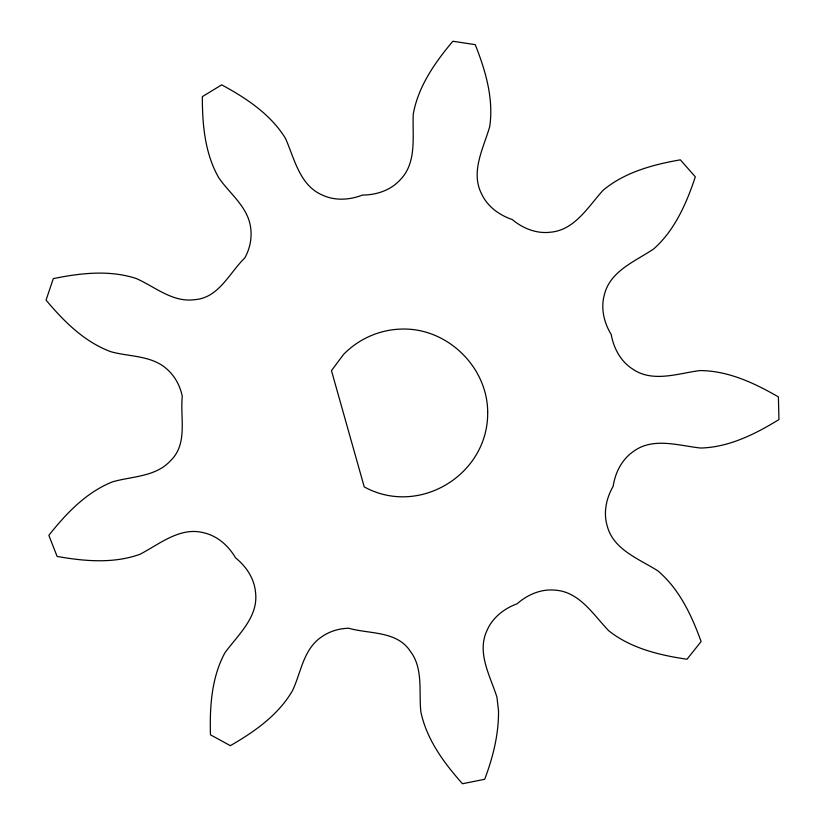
<?xml version="1.0" encoding="UTF-8"?>
<svg xmlns="http://www.w3.org/2000/svg" width="825" height="825" viewBox="0 0 825 825"><rect width="100%" height="100%" fill="white"/><g stroke="black" fill="none" stroke-linecap="round" stroke-linejoin="round"><path stroke-width="1.24" d="M498.506 710.645C498.816 734.178 492.989 757.402 484.677 779.285L462.474 783.75C444.036 763.012 426.484 739.344 420.832 711.645C418.739 691.567 423.493 668.384 410.221 651.121C396.804 630.723 369.548 634.157 348.81 628.258C336.889 628.403 325.122 632.888 316.398 641.066C302.662 654.143 300.29 674.231 292.473 690.69C278.365 715.069 254.306 731.878 230.34 745.666L210.458 734.807C209.663 707.077 211.427 677.665 224.905 652.812C237.858 634.972 258.472 617.162 255.564 592.67C254.44 578.707 246.283 566.435 235.537 557.844C228.638 545.944 217.718 536.054 204.084 532.868C180.293 526.35 159.617 544.087 140.054 554.245C113.572 563.857 84.336 561.268 57.111 556.421L48.85 535.332C66.082 513.573 86.336 492.174 112.633 481.8C132.041 476.252 155.708 476.912 170.393 460.835C188.152 444.087 180.036 417.842 182.253 396.392C180.036 384.677 173.57 373.869 164.01 366.692C148.737 355.431 128.545 356.586 110.983 351.749C84.521 342.086 63.793 321.317 46.056 300.104L53.285 278.644C80.468 273.044 109.735 269.682 136.548 278.633C154.987 286.853 172.693 302.569 194.277 299.702C218.646 298.279 229.298 272.962 244.778 257.957C250.614 247.562 252.605 235.125 249.892 223.482C245.438 205.033 229.226 192.947 218.883 177.953C204.817 153.543 202.3 124.297 202.342 96.649L221.678 84.851C246.097 98.041 270.683 114.273 285.471 138.373C294.442 158.503 299.558 185.264 322.224 194.999C334.878 201.001 349.583 200.073 362.392 195.061C376.148 195.04 390.173 190.523 399.754 180.304C417.285 162.958 412.263 136.187 413.253 114.159C418.172 86.429 435.033 62.401 452.843 41.25L475.241 44.643C485.471 70.445 493.866 98.68 489.699 126.648C483.636 147.84 470.353 171.621 481.46 193.648C487.297 206.384 499.156 215.119 512.191 219.512C522.741 228.35 536.384 233.898 550.296 232.227C574.881 230.216 588.246 206.477 603.147 190.235C624.752 172.157 653.111 164.588 680.347 159.833L695.32 176.828C686.575 203.167 674.86 230.196 653.689 248.944C635.425 261.278 609.953 270.961 604.312 294.968C600.6 308.478 604.055 322.792 611.222 334.537C613.635 348.088 620.513 361.113 632.239 368.775C652.369 383.027 677.861 373.436 699.724 370.58C727.887 370.611 754.483 383.048 778.398 396.907L778.944 419.554C755.318 434.105 728.97 447.284 700.703 448.037C678.779 445.737 653.049 436.796 633.291 451.553C621.761 459.515 615.213 472.704 613.15 486.317C606.282 498.238 603.188 512.634 607.241 526.051C613.501 549.904 639.2 558.938 657.783 570.807C679.336 588.937 691.711 615.553 701.126 641.551L686.988 659.247C659.536 655.205 630.877 648.357 608.747 630.774C593.423 614.924 579.459 591.525 554.843 590.133C540.891 588.823 527.392 594.722 517.069 603.817C504.147 608.541 492.515 617.574 487.008 630.455C476.458 652.75 490.339 676.201 496.949 697.228L498.506 710.645M487.678 411.933C488.73 474.478 419.244 517.069 364.238 486.905L331.464 370.631L343.571 354.41A83.975 83.975 0 0 1 402.631 329.051C447.562 328.195 487.379 366.991 487.678 411.933"/></g></svg>
